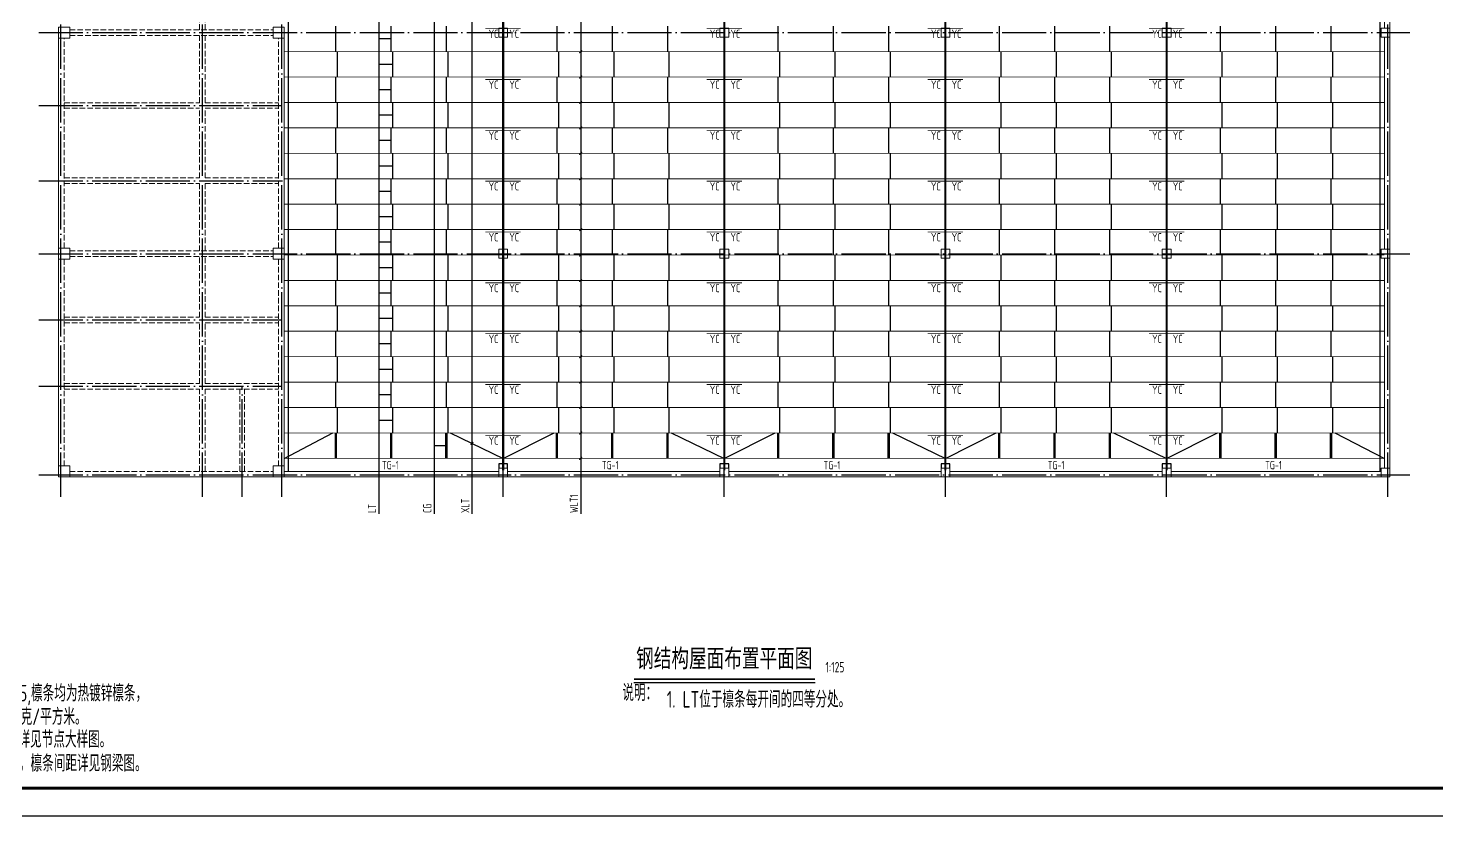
# Model space of a CAD drawing. Extents: x -2331248 to -1198620, y -977263 to -545844.
# Drawn here: x -1322402 to -1258706, y -765858 to -730225 of the extents above; entities that cross this region are included whole.
import ezdxf
from ezdxf.enums import TextEntityAlignment as Align

# ---------------------------------------------------------------- set-up
doc = ezdxf.new("R2010")
doc.units = 0
doc.header["$LTSCALE"] = 1000
doc.header["$MEASUREMENT"] = 0
for name, pattern in [('6', [8.75, 5, -1.25, 1.25, -1.25]), ('CONTINOUS', [0]), ('DASH', [0.35, 0.25, -0.1]), ('DASHED2', [9.525, 6.35, -3.175]), ('DOTE', [2.42, 2, -0.2, 0.02, -0.2]), ('线型3', [500, 300, -200])]:
    doc.linetypes.add(name, pattern=pattern)
doc.layers.get('0').update_dxf_attribs({"linetype": 'CONTINUOUS'})
for name, color, linetype in [('AXIS', 253, 'CONTINOUS'), ('DOTE', 1, 'DOTE'), ('LT', 4, 'CONTINUOUS'), ('PUB_TITLE', 4, 'CONTINUOUS'), ('TEXT', 7, 'CONTINUOUS'), ('THICK', 6, 'CONTINUOUS'), ('THIN', 7, 'CONTINUOUS'), ('YC', 6, 'DASHED2'), ('拉条', 72, 'CONTINUOUS'), ('构件', 74, 'CONTINUOUS'), ('檩条', 3, 'CONTINUOUS'), ('独立基础', 4, 'CONTINUOUS'), ('粗实线', 7, 'CONTINUOUS')]:
    doc.layers.add(name, color=color, linetype=linetype)
for name, color, linetype, lineweight in [('S_Beam', 4, 'CONTINUOUS', 18), ('S_BeamDash', 134, '线型3', 18), ('S_Cl', 2, 'CONTINUOUS', 9), ('单线钢梁', 134, 'CONTINUOUS', 18)]:
    doc.layers.add(name, color=color, linetype=linetype, lineweight=lineweight)
doc.styles.add('1', font='isocp.shx', dxfattribs={"width": 0.75, "height": 600, "bigfont": 'hztxt.shx'})
doc.styles.add('TSSD_NORM', font='Tssdeng.shx', dxfattribs={"width": 0.7, "bigfont": 'hztxt.shx'})
doc.styles.add('TSSD_REIN', font='Tssdeng.shx', dxfattribs={"width": 0.7, "bigfont": 'hztxt.shx'})

msp = doc.modelspace()

# ---------------------------------------------------------------- linework, layer by layer
at = {"layer": 'DOTE'}
for p, q in [((-1320925.9, -751427.1), (-1320925.9, -699427.1)), ((-1314525.9, -751427.1), (-1314525.9, -699427.1)), ((-1310925.9, -751427.1), (-1310925.9, -699427.1)), ((-1300925.9, -751427.1), (-1300925.9, -699427.1)), ((-1290925.9, -751427.1), (-1290925.9, -699427.1)), ((-1280925.9, -751427.1), (-1280925.9, -699427.1)), ((-1270925.9, -751427.1), (-1270925.9, -699427.1)), ((-1260925.9, -751427.1), (-1260925.9, -699427.1)), ((-1321925.9, -730427.1), (-1259925.9, -730427.1)), ((-1321925.9, -733727.1), (-1310925.9, -733727.1)), ((-1321925.9, -737127.1), (-1310925.9, -737127.1)), ((-1321925.9, -740427.1), (-1259925.9, -740427.1)), ((-1321925.9, -743427.1), (-1310925.9, -743427.1)), ((-1321925.9, -746427.1), (-1310925.9, -746427.1)), ((-1312725.9, -751427.1), (-1312725.9, -746427.1)), ((-1321925.9, -750427.1), (-1259925.9, -750427.1))]:
    msp.add_line(p, q, dxfattribs=at)
at = {"layer": 'PUB_TITLE'}
for p, q in [((-1297419.7, -701167.1), (-1297419.7, -752189)), ((-1304051.7, -701752.1), (-1304051.7, -752189)), ((-1302335.7, -701844), (-1302335.7, -752189)), ((-1306551.7, -702887.1), (-1306551.7, -752189)), ((-1306000, -730712.1), (-1306551.7, -730712.1)), ((-1305925.9, -731867.1), (-1306551.7, -731867.1)), ((-1306000, -733012.1), (-1306551.7, -733012.1)), ((-1305925.9, -734167.1), (-1306551.7, -734167.1)), ((-1306000, -735312.1), (-1306551.7, -735312.1)), ((-1305925.9, -736467.1), (-1306551.7, -736467.1)), ((-1306000, -737612.1), (-1306551.7, -737612.1)), ((-1305925.9, -738767.1), (-1306551.7, -738767.1)), ((-1306000, -739912.1), (-1306551.7, -739912.1)), ((-1305925.9, -741067.1), (-1306551.7, -741067.1)), ((-1306000, -742212.1), (-1306551.7, -742212.1)), ((-1305925.9, -743367.1), (-1306551.7, -743367.1)), ((-1306000, -744512.1), (-1306551.7, -744512.1)), ((-1305925.9, -745667.1), (-1306551.7, -745667.1)), ((-1306000, -746812.1), (-1306551.7, -746812.1)), ((-1305925.9, -747967.1), (-1306551.7, -747967.1)), ((-1303525.9, -749117.1), (-1304051.7, -749117.1))]:
    msp.add_line(p, q, dxfattribs=at)
msp.add_lwpolyline([(-1331785.4, -765858.1), (-1200410.4, -765858.1), (-1200410.4, -691608.1), (-1331785.4, -691608.1)], close=True, dxfattribs=at)
at = {"layer": 'PUB_TITLE', "const_width": 125}
msp.add_lwpolyline([(-1328660.4, -764608.1), (-1201660.4, -764608.1), (-1201660.4, -692858.1), (-1328660.4, -692858.1)], close=True, dxfattribs=at)
at = {"layer": 'S_Beam', "ltscale": 1}
for p, q in [((-1261075.9, -730227.1), (-1261075.9, -720627.1)), ((-1260825.9, -730227.1), (-1260825.9, -720627.1)), ((-1321025.9, -740177.1), (-1321025.9, -730677.1)), ((-1310825.9, -740177.1), (-1310825.9, -730677.1)), ((-1310825.9, -740177.1), (-1310825.9, -730677.1)), ((-1261075.9, -740227.1), (-1261075.9, -730627.1)), ((-1260825.9, -740227.1), (-1260825.9, -730627.1)), ((-1321025.9, -750027.1), (-1321025.9, -740677.1)), ((-1310825.9, -750027.1), (-1310825.9, -740677.1)), ((-1310825.9, -750027.1), (-1310825.9, -740677.1)), ((-1261075.9, -750127.1), (-1261075.9, -740627.1)), ((-1260825.9, -750127.1), (-1260825.9, -740627.1)), ((-1310825.9, -750277.1), (-1301125.9, -750277.1)), ((-1300725.9, -750277.1), (-1291125.9, -750277.1)), ((-1290725.9, -750277.1), (-1281125.9, -750277.1)), ((-1280725.9, -750277.1), (-1271125.9, -750277.1)), ((-1270725.9, -750277.1), (-1261225.9, -750277.1)), ((-1320525.9, -750527.1), (-1311325.9, -750527.1)), ((-1310825.9, -750527.1), (-1301125.9, -750527.1)), ((-1300725.9, -750527.1), (-1291125.9, -750527.1)), ((-1290725.9, -750527.1), (-1281125.9, -750527.1)), ((-1280725.9, -750527.1), (-1271125.9, -750527.1)), ((-1270725.9, -750527.1), (-1261225.9, -750527.1))]:
    msp.add_line(p, q, dxfattribs=at)
at = {"layer": 'S_BeamDash', "linetype": 'DASH', "ltscale": 1}
for p, q in [((-1314650.9, -730302.1), (-1314650.9, -727252.1)), ((-1314400.9, -730302.1), (-1314400.9, -727252.1)), ((-1320525.9, -730302.1), (-1311325.9, -730302.1)), ((-1320525.9, -730552.1), (-1311325.9, -730552.1)), ((-1314650.9, -733602.1), (-1314650.9, -730552.1)), ((-1314400.9, -733602.1), (-1314400.9, -730552.1)), ((-1320775.9, -740177.1), (-1320775.9, -730677.1)), ((-1311075.9, -740177.1), (-1311075.9, -730677.1)), ((-1311075.9, -740177.1), (-1311075.9, -730677.1)), ((-1320775.9, -733602.1), (-1314650.9, -733602.1)), ((-1314400.9, -733602.1), (-1311075.9, -733602.1)), ((-1320775.9, -733852.1), (-1314650.9, -733852.1)), ((-1314650.9, -737002.1), (-1314650.9, -733852.1)), ((-1314400.9, -733852.1), (-1311075.9, -733852.1)), ((-1314400.9, -737002.1), (-1314400.9, -733852.1)), ((-1320775.9, -737002.1), (-1314650.9, -737002.1)), ((-1320775.9, -737252.1), (-1314650.9, -737252.1)), ((-1314650.9, -740302.1), (-1314650.9, -737252.1)), ((-1314400.9, -737002.1), (-1311075.9, -737002.1)), ((-1314400.9, -737252.1), (-1311075.9, -737252.1)), ((-1314400.9, -740302.1), (-1314400.9, -737252.1)), ((-1320775.9, -750027.1), (-1320775.9, -740677.1)), ((-1320525.9, -740302.1), (-1311325.9, -740302.1)), ((-1320525.9, -740552.1), (-1311325.9, -740552.1)), ((-1314650.9, -743302.1), (-1314650.9, -740552.1)), ((-1314400.9, -743302.1), (-1314400.9, -740552.1)), ((-1311075.9, -750027.1), (-1311075.9, -740677.1)), ((-1311075.9, -750027.1), (-1311075.9, -740677.1)), ((-1320775.9, -743302.1), (-1314650.9, -743302.1)), ((-1314400.9, -743302.1), (-1311075.9, -743302.1)), ((-1320775.9, -743552.1), (-1314650.9, -743552.1)), ((-1314650.9, -746302.1), (-1314650.9, -743552.1)), ((-1314400.9, -746302.1), (-1314400.9, -743552.1)), ((-1314400.9, -743552.1), (-1311075.9, -743552.1)), ((-1320775.9, -746302.1), (-1314650.9, -746302.1)), ((-1314400.9, -746302.1), (-1311075.9, -746302.1)), ((-1320775.9, -746552.1), (-1314650.9, -746552.1)), ((-1314650.9, -750277.1), (-1314650.9, -746552.1)), ((-1314400.9, -746552.1), (-1311075.9, -746552.1)), ((-1314400.9, -750277.1), (-1314400.9, -746552.1)), ((-1312825.9, -750277.1), (-1312825.9, -746552.1)), ((-1312625.9, -750277.1), (-1312625.9, -746552.1)), ((-1320525.9, -750277.1), (-1311325.9, -750277.1))]:
    msp.add_line(p, q, dxfattribs=at)
at = {"layer": 'S_Cl', "ltscale": 1}
for points in [[(-1320525.9, -730677.1), (-1320525.9, -730177.1), (-1321025.9, -730177.1), (-1321025.9, -730677.1)], [(-1310825.9, -730677.1), (-1310825.9, -730177.1), (-1311325.9, -730177.1), (-1311325.9, -730677.1)], [(-1300725.9, -730627.1), (-1300725.9, -730227.1), (-1301125.9, -730227.1), (-1301125.9, -730627.1)], [(-1290725.9, -730627.1), (-1290725.9, -730227.1), (-1291125.9, -730227.1), (-1291125.9, -730627.1)], [(-1280725.9, -730627.1), (-1280725.9, -730227.1), (-1281125.9, -730227.1), (-1281125.9, -730627.1)], [(-1270725.9, -730627.1), (-1270725.9, -730227.1), (-1271125.9, -730227.1), (-1271125.9, -730627.1)], [(-1260825.9, -730627.1), (-1260825.9, -730227.1), (-1261225.9, -730227.1), (-1261225.9, -730627.1)], [(-1320525.9, -740677.1), (-1320525.9, -740177.1), (-1321025.9, -740177.1), (-1321025.9, -740677.1)], [(-1310825.9, -740677.1), (-1310825.9, -740177.1), (-1311325.9, -740177.1), (-1311325.9, -740677.1)], [(-1300725.9, -740627.1), (-1300725.9, -740227.1), (-1301125.9, -740227.1), (-1301125.9, -740627.1)], [(-1290725.9, -740627.1), (-1290725.9, -740227.1), (-1291125.9, -740227.1), (-1291125.9, -740627.1)], [(-1280725.9, -740627.1), (-1280725.9, -740227.1), (-1281125.9, -740227.1), (-1281125.9, -740627.1)], [(-1270725.9, -740627.1), (-1270725.9, -740227.1), (-1271125.9, -740227.1), (-1271125.9, -740627.1)], [(-1260825.9, -740627.1), (-1260825.9, -740227.1), (-1261225.9, -740227.1), (-1261225.9, -740627.1)], [(-1320525.9, -750527.1), (-1320525.9, -750027.1), (-1321025.9, -750027.1), (-1321025.9, -750527.1)], [(-1310825.9, -750527.1), (-1310825.9, -750027.1), (-1311325.9, -750027.1), (-1311325.9, -750527.1)], [(-1300725.9, -750527.1), (-1300725.9, -750127.1), (-1301125.9, -750127.1), (-1301125.9, -750527.1)], [(-1290725.9, -750527.1), (-1290725.9, -750127.1), (-1291125.9, -750127.1), (-1291125.9, -750527.1)], [(-1280725.9, -750527.1), (-1280725.9, -750127.1), (-1281125.9, -750127.1), (-1281125.9, -750527.1)], [(-1270725.9, -750527.1), (-1270725.9, -750127.1), (-1271125.9, -750127.1), (-1271125.9, -750527.1)], [(-1260825.9, -750527.1), (-1260825.9, -750127.1), (-1261225.9, -750127.1), (-1261225.9, -750527.1)]]:
    msp.add_lwpolyline(points, close=True, dxfattribs=at)
at = {"layer": 'THICK', "const_width": 78.1}
msp.add_lwpolyline([(-1295011.5, -759672.9), (-1286817.6, -759672.9)], dxfattribs=at)
at = {"layer": 'THIN'}
msp.add_lwpolyline([(-1295011.5, -759829.2), (-1286817.6, -759829.2)], dxfattribs=at)
at = {"layer": 'YC', "ltscale": 0.05, "const_width": 35}
for points in [[(-1300925.9, -730247.7), (-1301725.9, -730247.7)], [(-1300125.9, -730247.7), (-1300925.9, -730247.7)], [(-1290925.9, -730247.7), (-1291725.9, -730247.7)], [(-1290125.9, -730247.7), (-1290925.9, -730247.7)], [(-1280925.9, -730247.7), (-1281725.9, -730247.7)], [(-1280125.9, -730247.7), (-1280925.9, -730247.7)], [(-1270925.9, -730247.7), (-1271725.9, -730247.7)], [(-1270125.9, -730247.7), (-1270925.9, -730247.7)], [(-1300925.9, -732547.7), (-1301725.9, -732547.7)], [(-1300125.9, -732547.7), (-1300925.9, -732547.7)], [(-1290925.9, -732547.7), (-1291725.9, -732547.7)], [(-1290125.9, -732547.7), (-1290925.9, -732547.7)], [(-1280925.9, -732547.7), (-1281725.9, -732547.7)], [(-1280125.9, -732547.7), (-1280925.9, -732547.7)], [(-1270925.9, -732547.7), (-1271725.9, -732547.7)], [(-1270125.9, -732547.7), (-1270925.9, -732547.7)], [(-1300925.9, -734847.7), (-1301725.9, -734847.7)], [(-1300125.9, -734847.7), (-1300925.9, -734847.7)], [(-1290925.9, -734847.7), (-1291725.9, -734847.7)], [(-1290125.9, -734847.7), (-1290925.9, -734847.7)], [(-1280925.9, -734847.7), (-1281725.9, -734847.7)], [(-1280125.9, -734847.7), (-1280925.9, -734847.7)], [(-1270925.9, -734847.7), (-1271725.9, -734847.7)], [(-1270125.9, -734847.7), (-1270925.9, -734847.7)], [(-1300925.9, -737147.7), (-1301725.9, -737147.7)], [(-1300125.9, -737147.7), (-1300925.9, -737147.7)], [(-1290925.9, -737147.7), (-1291725.9, -737147.7)], [(-1290125.9, -737147.7), (-1290925.9, -737147.7)], [(-1280925.9, -737147.7), (-1281725.9, -737147.7)], [(-1280125.9, -737147.7), (-1280925.9, -737147.7)], [(-1270925.9, -737147.7), (-1271725.9, -737147.7)], [(-1270125.9, -737147.7), (-1270925.9, -737147.7)], [(-1300925.9, -739447.7), (-1301725.9, -739447.7)], [(-1300125.9, -739447.7), (-1300925.9, -739447.7)], [(-1290925.9, -739447.7), (-1291725.9, -739447.7)], [(-1290125.9, -739447.7), (-1290925.9, -739447.7)], [(-1280925.9, -739447.7), (-1281725.9, -739447.7)], [(-1280125.9, -739447.7), (-1280925.9, -739447.7)], [(-1270925.9, -739447.7), (-1271725.9, -739447.7)], [(-1270125.9, -739447.7), (-1270925.9, -739447.7)], [(-1300925.9, -741747.7), (-1301725.9, -741747.7)], [(-1300125.9, -741747.7), (-1300925.9, -741747.7)], [(-1290925.9, -741747.7), (-1291725.9, -741747.7)], [(-1290125.9, -741747.7), (-1290925.9, -741747.7)], [(-1280925.9, -741747.7), (-1281725.9, -741747.7)], [(-1280125.9, -741747.7), (-1280925.9, -741747.7)], [(-1270925.9, -741747.7), (-1271725.9, -741747.7)], [(-1270125.9, -741747.7), (-1270925.9, -741747.7)], [(-1300925.9, -744047.7), (-1301725.9, -744047.7)], [(-1300125.9, -744047.7), (-1300925.9, -744047.7)], [(-1290925.9, -744047.7), (-1291725.9, -744047.7)], [(-1290125.9, -744047.7), (-1290925.9, -744047.7)], [(-1280925.9, -744047.7), (-1281725.9, -744047.7)], [(-1280125.9, -744047.7), (-1280925.9, -744047.7)], [(-1270925.9, -744047.7), (-1271725.9, -744047.7)], [(-1270125.9, -744047.7), (-1270925.9, -744047.7)], [(-1300925.9, -746347.7), (-1301725.9, -746347.7)], [(-1300125.9, -746347.7), (-1300925.9, -746347.7)], [(-1290925.9, -746347.7), (-1291725.9, -746347.7)], [(-1290125.9, -746347.7), (-1290925.9, -746347.7)], [(-1280925.9, -746347.7), (-1281725.9, -746347.7)], [(-1280125.9, -746347.7), (-1280925.9, -746347.7)], [(-1270925.9, -746347.7), (-1271725.9, -746347.7)], [(-1270125.9, -746347.7), (-1270925.9, -746347.7)], [(-1300925.9, -748647.7), (-1301725.9, -748647.7)], [(-1300125.9, -748647.7), (-1300925.9, -748647.7)], [(-1290925.9, -748647.7), (-1291725.9, -748647.7)], [(-1290125.9, -748647.7), (-1290925.9, -748647.7)], [(-1280925.9, -748647.7), (-1281725.9, -748647.7)], [(-1280125.9, -748647.7), (-1280925.9, -748647.7)], [(-1270925.9, -748647.7), (-1271725.9, -748647.7)], [(-1270125.9, -748647.7), (-1270925.9, -748647.7)]]:
    msp.add_lwpolyline(points, dxfattribs=at)
at = {"layer": '单线钢梁', "linetype": '6', "ltscale": 0.25, "const_width": 95}
for points in [[(-1300925.9, -750227.1), (-1300925.9, -700627.1)], [(-1290925.9, -750227.1), (-1290925.9, -700627.1)], [(-1280925.9, -750227.1), (-1280925.9, -700627.1)], [(-1270925.9, -750227.1), (-1270925.9, -700627.1)]]:
    msp.add_lwpolyline(points, dxfattribs=at)
at = {"layer": '拉条'}
for p, q in [((-1308500, -730137.1), (-1308500, -731287.1)), ((-1306000, -730137.1), (-1306000, -731287.1)), ((-1303500, -730137.1), (-1303500, -731287.1)), ((-1298500, -730137.1), (-1298500, -731287.1)), ((-1296000, -730137.1), (-1296000, -731287.1)), ((-1293500, -730137.1), (-1293500, -731287.1)), ((-1288500, -730137.1), (-1288500, -731287.1)), ((-1286000, -730137.1), (-1286000, -731287.1)), ((-1283500, -730137.1), (-1283500, -731287.1)), ((-1278500, -730137.1), (-1278500, -731287.1)), ((-1276000, -730137.1), (-1276000, -731287.1)), ((-1273500, -730137.1), (-1273500, -731287.1)), ((-1268500, -730137.1), (-1268500, -731287.1)), ((-1266000, -730137.1), (-1266000, -731287.1)), ((-1263500, -730137.1), (-1263500, -731287.1)), ((-1308425.9, -731287.1), (-1308425.9, -732437.1)), ((-1305925.9, -731287.1), (-1305925.9, -732437.1)), ((-1303425.9, -731287.1), (-1303425.9, -732437.1)), ((-1298425.9, -731287.1), (-1298425.9, -732437.1)), ((-1295925.9, -731287.1), (-1295925.9, -732437.1)), ((-1293425.9, -731287.1), (-1293425.9, -732437.1)), ((-1288425.9, -731287.1), (-1288425.9, -732437.1)), ((-1285925.9, -731287.1), (-1285925.9, -732437.1)), ((-1283425.9, -731287.1), (-1283425.9, -732437.1)), ((-1278425.9, -731287.1), (-1278425.9, -732437.1)), ((-1275925.9, -731287.1), (-1275925.9, -732437.1)), ((-1273425.9, -731287.1), (-1273425.9, -732437.1)), ((-1268425.9, -731287.1), (-1268425.9, -732437.1)), ((-1265925.9, -731287.1), (-1265925.9, -732437.1)), ((-1263425.9, -731287.1), (-1263425.9, -732437.1)), ((-1308500, -732437.1), (-1308500, -733587.1)), ((-1306000, -732437.1), (-1306000, -733587.1)), ((-1303500, -732437.1), (-1303500, -733587.1)), ((-1298500, -732437.1), (-1298500, -733587.1)), ((-1296000, -732437.1), (-1296000, -733587.1)), ((-1293500, -732437.1), (-1293500, -733587.1)), ((-1288500, -732437.1), (-1288500, -733587.1)), ((-1286000, -732437.1), (-1286000, -733587.1)), ((-1283500, -732437.1), (-1283500, -733587.1)), ((-1278500, -732437.1), (-1278500, -733587.1)), ((-1276000, -732437.1), (-1276000, -733587.1)), ((-1273500, -732437.1), (-1273500, -733587.1)), ((-1268500, -732437.1), (-1268500, -733587.1)), ((-1266000, -732437.1), (-1266000, -733587.1)), ((-1263500, -732437.1), (-1263500, -733587.1)), ((-1308425.9, -733587.1), (-1308425.9, -734737.1)), ((-1305925.9, -733587.1), (-1305925.9, -734737.1)), ((-1303425.9, -733587.1), (-1303425.9, -734737.1)), ((-1298425.9, -733587.1), (-1298425.9, -734737.1)), ((-1295925.9, -733587.1), (-1295925.9, -734737.1)), ((-1293425.9, -733587.1), (-1293425.9, -734737.1)), ((-1288425.9, -733587.1), (-1288425.9, -734737.1)), ((-1285925.9, -733587.1), (-1285925.9, -734737.1)), ((-1283425.9, -733587.1), (-1283425.9, -734737.1)), ((-1278425.9, -733587.1), (-1278425.9, -734737.1)), ((-1275925.9, -733587.1), (-1275925.9, -734737.1)), ((-1273425.9, -733587.1), (-1273425.9, -734737.1)), ((-1268425.9, -733587.1), (-1268425.9, -734737.1)), ((-1265925.9, -733587.1), (-1265925.9, -734737.1)), ((-1263425.9, -733587.1), (-1263425.9, -734737.1)), ((-1308500, -734737.1), (-1308500, -735887.1)), ((-1306000, -734737.1), (-1306000, -735887.1)), ((-1303500, -734737.1), (-1303500, -735887.1)), ((-1298500, -734737.1), (-1298500, -735887.1)), ((-1296000, -734737.1), (-1296000, -735887.1)), ((-1293500, -734737.1), (-1293500, -735887.1)), ((-1288500, -734737.1), (-1288500, -735887.1)), ((-1286000, -734737.1), (-1286000, -735887.1)), ((-1283500, -734737.1), (-1283500, -735887.1)), ((-1278500, -734737.1), (-1278500, -735887.1)), ((-1276000, -734737.1), (-1276000, -735887.1)), ((-1273500, -734737.1), (-1273500, -735887.1)), ((-1268500, -734737.1), (-1268500, -735887.1)), ((-1266000, -734737.1), (-1266000, -735887.1)), ((-1263500, -734737.1), (-1263500, -735887.1)), ((-1308425.9, -735887.1), (-1308425.9, -737037.1)), ((-1305925.9, -735887.1), (-1305925.9, -737037.1)), ((-1303425.9, -735887.1), (-1303425.9, -737037.1)), ((-1298425.9, -735887.1), (-1298425.9, -737037.1)), ((-1295925.9, -735887.1), (-1295925.9, -737037.1)), ((-1293425.9, -735887.1), (-1293425.9, -737037.1)), ((-1288425.9, -735887.1), (-1288425.9, -737037.1)), ((-1285925.9, -735887.1), (-1285925.9, -737037.1)), ((-1283425.9, -735887.1), (-1283425.9, -737037.1)), ((-1278425.9, -735887.1), (-1278425.9, -737037.1)), ((-1275925.9, -735887.1), (-1275925.9, -737037.1)), ((-1273425.9, -735887.1), (-1273425.9, -737037.1)), ((-1268425.9, -735887.1), (-1268425.9, -737037.1)), ((-1265925.9, -735887.1), (-1265925.9, -737037.1)), ((-1263425.9, -735887.1), (-1263425.9, -737037.1)), ((-1308500, -737037.1), (-1308500, -738187.1)), ((-1306000, -737037.1), (-1306000, -738187.1)), ((-1303500, -737037.1), (-1303500, -738187.1)), ((-1298500, -737037.1), (-1298500, -738187.1)), ((-1296000, -737037.1), (-1296000, -738187.1)), ((-1293500, -737037.1), (-1293500, -738187.1)), ((-1288500, -737037.1), (-1288500, -738187.1)), ((-1286000, -737037.1), (-1286000, -738187.1)), ((-1283500, -737037.1), (-1283500, -738187.1)), ((-1278500, -737037.1), (-1278500, -738187.1)), ((-1276000, -737037.1), (-1276000, -738187.1)), ((-1273500, -737037.1), (-1273500, -738187.1)), ((-1268500, -737037.1), (-1268500, -738187.1)), ((-1266000, -737037.1), (-1266000, -738187.1)), ((-1263500, -737037.1), (-1263500, -738187.1)), ((-1308425.9, -738187.1), (-1308425.9, -739337.1)), ((-1305925.9, -738187.1), (-1305925.9, -739337.1)), ((-1303425.9, -738187.1), (-1303425.9, -739337.1)), ((-1298425.9, -738187.1), (-1298425.9, -739337.1)), ((-1295925.9, -738187.1), (-1295925.9, -739337.1)), ((-1293425.9, -738187.1), (-1293425.9, -739337.1)), ((-1288425.9, -738187.1), (-1288425.9, -739337.1)), ((-1285925.9, -738187.1), (-1285925.9, -739337.1)), ((-1283425.9, -738187.1), (-1283425.9, -739337.1)), ((-1278425.9, -738187.1), (-1278425.9, -739337.1)), ((-1275925.9, -738187.1), (-1275925.9, -739337.1)), ((-1273425.9, -738187.1), (-1273425.9, -739337.1)), ((-1268425.9, -738187.1), (-1268425.9, -739337.1)), ((-1265925.9, -738187.1), (-1265925.9, -739337.1)), ((-1263425.9, -738187.1), (-1263425.9, -739337.1)), ((-1308500, -739337.1), (-1308500, -740487.1)), ((-1306000, -739337.1), (-1306000, -740487.1)), ((-1303500, -739337.1), (-1303500, -740487.1)), ((-1298500, -739337.1), (-1298500, -740487.1)), ((-1296000, -739337.1), (-1296000, -740487.1)), ((-1293500, -739337.1), (-1293500, -740487.1)), ((-1288500, -739337.1), (-1288500, -740487.1)), ((-1286000, -739337.1), (-1286000, -740487.1)), ((-1283500, -739337.1), (-1283500, -740487.1)), ((-1278500, -739337.1), (-1278500, -740487.1)), ((-1276000, -739337.1), (-1276000, -740487.1)), ((-1273500, -739337.1), (-1273500, -740487.1)), ((-1268500, -739337.1), (-1268500, -740487.1)), ((-1266000, -739337.1), (-1266000, -740487.1)), ((-1263500, -739337.1), (-1263500, -740487.1)), ((-1308425.9, -740487.1), (-1308425.9, -741637.1)), ((-1305925.9, -740487.1), (-1305925.9, -741637.1)), ((-1303425.9, -740487.1), (-1303425.9, -741637.1)), ((-1298425.9, -740487.1), (-1298425.9, -741637.1)), ((-1295925.9, -740487.1), (-1295925.9, -741637.1)), ((-1293425.9, -740487.1), (-1293425.9, -741637.1)), ((-1288425.9, -740487.1), (-1288425.9, -741637.1)), ((-1285925.9, -740487.1), (-1285925.9, -741637.1)), ((-1283425.9, -740487.1), (-1283425.9, -741637.1)), ((-1278425.9, -740487.1), (-1278425.9, -741637.1)), ((-1275925.9, -740487.1), (-1275925.9, -741637.1)), ((-1273425.9, -740487.1), (-1273425.9, -741637.1)), ((-1268425.9, -740487.1), (-1268425.9, -741637.1)), ((-1265925.9, -740487.1), (-1265925.9, -741637.1)), ((-1263425.9, -740487.1), (-1263425.9, -741637.1)), ((-1308500, -741637.1), (-1308500, -742787.1)), ((-1306000, -741637.1), (-1306000, -742787.1)), ((-1303500, -741637.1), (-1303500, -742787.1)), ((-1298500, -741637.1), (-1298500, -742787.1)), ((-1296000, -741637.1), (-1296000, -742787.1)), ((-1293500, -741637.1), (-1293500, -742787.1)), ((-1288500, -741637.1), (-1288500, -742787.1)), ((-1286000, -741637.1), (-1286000, -742787.1)), ((-1283500, -741637.1), (-1283500, -742787.1)), ((-1278500, -741637.1), (-1278500, -742787.1)), ((-1276000, -741637.1), (-1276000, -742787.1)), ((-1273500, -741637.1), (-1273500, -742787.1)), ((-1268500, -741637.1), (-1268500, -742787.1)), ((-1266000, -741637.1), (-1266000, -742787.1)), ((-1263500, -741637.1), (-1263500, -742787.1)), ((-1308425.9, -742787.1), (-1308425.9, -743937.1)), ((-1305925.9, -742787.1), (-1305925.9, -743937.1)), ((-1303425.9, -742787.1), (-1303425.9, -743937.1)), ((-1298425.9, -742787.1), (-1298425.9, -743937.1)), ((-1295925.9, -742787.1), (-1295925.9, -743937.1)), ((-1293425.9, -742787.1), (-1293425.9, -743937.1)), ((-1288425.9, -742787.1), (-1288425.9, -743937.1)), ((-1285925.9, -742787.1), (-1285925.9, -743937.1)), ((-1283425.9, -742787.1), (-1283425.9, -743937.1)), ((-1278425.9, -742787.1), (-1278425.9, -743937.1)), ((-1275925.9, -742787.1), (-1275925.9, -743937.1)), ((-1273425.9, -742787.1), (-1273425.9, -743937.1)), ((-1268425.9, -742787.1), (-1268425.9, -743937.1)), ((-1265925.9, -742787.1), (-1265925.9, -743937.1)), ((-1263425.9, -742787.1), (-1263425.9, -743937.1)), ((-1308500, -743937.1), (-1308500, -745087.1)), ((-1306000, -743937.1), (-1306000, -745087.1)), ((-1303500, -743937.1), (-1303500, -745087.1)), ((-1298500, -743937.1), (-1298500, -745087.1)), ((-1296000, -743937.1), (-1296000, -745087.1)), ((-1293500, -743937.1), (-1293500, -745087.1)), ((-1288500, -743937.1), (-1288500, -745087.1)), ((-1286000, -743937.1), (-1286000, -745087.1)), ((-1283500, -743937.1), (-1283500, -745087.1)), ((-1278500, -743937.1), (-1278500, -745087.1)), ((-1276000, -743937.1), (-1276000, -745087.1)), ((-1273500, -743937.1), (-1273500, -745087.1)), ((-1268500, -743937.1), (-1268500, -745087.1)), ((-1266000, -743937.1), (-1266000, -745087.1)), ((-1263500, -743937.1), (-1263500, -745087.1)), ((-1308425.9, -745087.1), (-1308425.9, -746237.1)), ((-1305925.9, -745087.1), (-1305925.9, -746237.1)), ((-1303425.9, -745087.1), (-1303425.9, -746237.1)), ((-1298425.9, -745087.1), (-1298425.9, -746237.1)), ((-1295925.9, -745087.1), (-1295925.9, -746237.1)), ((-1293425.9, -745087.1), (-1293425.9, -746237.1)), ((-1288425.9, -745087.1), (-1288425.9, -746237.1)), ((-1285925.9, -745087.1), (-1285925.9, -746237.1)), ((-1283425.9, -745087.1), (-1283425.9, -746237.1)), ((-1278425.9, -745087.1), (-1278425.9, -746237.1)), ((-1275925.9, -745087.1), (-1275925.9, -746237.1)), ((-1273425.9, -745087.1), (-1273425.9, -746237.1)), ((-1268425.9, -745087.1), (-1268425.9, -746237.1)), ((-1265925.9, -745087.1), (-1265925.9, -746237.1)), ((-1263425.9, -745087.1), (-1263425.9, -746237.1)), ((-1308500, -746237.1), (-1308500, -747387.1)), ((-1306000, -746237.1), (-1306000, -747387.1)), ((-1303500, -746237.1), (-1303500, -747387.1)), ((-1298500, -746237.1), (-1298500, -747387.1)), ((-1296000, -746237.1), (-1296000, -747387.1)), ((-1293500, -746237.1), (-1293500, -747387.1)), ((-1288500, -746237.1), (-1288500, -747387.1)), ((-1286000, -746237.1), (-1286000, -747387.1)), ((-1283500, -746237.1), (-1283500, -747387.1)), ((-1278500, -746237.1), (-1278500, -747387.1)), ((-1276000, -746237.1), (-1276000, -747387.1)), ((-1273500, -746237.1), (-1273500, -747387.1)), ((-1268500, -746237.1), (-1268500, -747387.1)), ((-1266000, -746237.1), (-1266000, -747387.1)), ((-1263500, -746237.1), (-1263500, -747387.1)), ((-1308425.9, -747387.1), (-1308425.9, -748537.1)), ((-1305925.9, -747387.1), (-1305925.9, -748537.1)), ((-1303425.9, -747387.1), (-1303425.9, -748537.1)), ((-1298425.9, -747387.1), (-1298425.9, -748537.1)), ((-1295925.9, -747387.1), (-1295925.9, -748537.1)), ((-1293425.9, -747387.1), (-1293425.9, -748537.1)), ((-1288425.9, -747387.1), (-1288425.9, -748537.1)), ((-1285925.9, -747387.1), (-1285925.9, -748537.1)), ((-1283425.9, -747387.1), (-1283425.9, -748537.1)), ((-1278425.9, -747387.1), (-1278425.9, -748537.1)), ((-1275925.9, -747387.1), (-1275925.9, -748537.1)), ((-1273425.9, -747387.1), (-1273425.9, -748537.1)), ((-1268425.9, -747387.1), (-1268425.9, -748537.1)), ((-1265925.9, -747387.1), (-1265925.9, -748537.1)), ((-1263425.9, -747387.1), (-1263425.9, -748537.1)), ((-1310825.9, -749687.1), (-1308624.4, -748537.1)), ((-1308525.9, -748537.1), (-1308525.9, -749687.1)), ((-1308475.9, -748537.1), (-1308475.9, -749687.1)), ((-1306025.9, -748537.1), (-1306025.9, -749687.1)), ((-1305975.9, -748537.1), (-1305975.9, -749687.1)), ((-1303525.9, -748537.1), (-1303525.9, -749687.1)), ((-1303475.9, -748537.1), (-1303475.9, -749687.1)), ((-1303321.1, -748537.1), (-1300925.9, -749687.1)), ((-1300925.9, -749687.1), (-1298624.4, -748537.1)), ((-1298525.9, -748537.1), (-1298525.9, -749687.1)), ((-1298475.9, -748537.1), (-1298475.9, -749687.1)), ((-1296025.9, -748537.1), (-1296025.9, -749687.1)), ((-1295975.9, -748537.1), (-1295975.9, -749687.1)), ((-1293525.9, -748537.1), (-1293525.9, -749687.1)), ((-1293475.9, -748537.1), (-1293475.9, -749687.1)), ((-1293321.1, -748537.1), (-1290925.9, -749687.1)), ((-1290925.9, -749687.1), (-1288624.4, -748537.1)), ((-1288525.9, -748537.1), (-1288525.9, -749687.1)), ((-1288475.9, -748537.1), (-1288475.9, -749687.1)), ((-1286025.9, -748537.1), (-1286025.9, -749687.1)), ((-1285975.9, -748537.1), (-1285975.9, -749687.1)), ((-1283525.9, -748537.1), (-1283525.9, -749687.1)), ((-1283475.9, -748537.1), (-1283475.9, -749687.1)), ((-1283321.1, -748537.1), (-1280925.9, -749687.1)), ((-1280925.9, -749687.1), (-1278624.4, -748537.1)), ((-1278525.9, -748537.1), (-1278525.9, -749687.1)), ((-1278475.9, -748537.1), (-1278475.9, -749687.1)), ((-1276025.9, -748537.1), (-1276025.9, -749687.1)), ((-1275975.9, -748537.1), (-1275975.9, -749687.1)), ((-1273525.9, -748537.1), (-1273525.9, -749687.1)), ((-1273475.9, -748537.1), (-1273475.9, -749687.1)), ((-1273321.1, -748537.1), (-1270925.9, -749687.1)), ((-1270925.9, -749687.1), (-1268624.4, -748537.1)), ((-1268525.9, -748537.1), (-1268525.9, -749687.1)), ((-1268475.9, -748537.1), (-1268475.9, -749687.1)), ((-1266025.9, -748537.1), (-1266025.9, -749687.1)), ((-1265975.9, -748537.1), (-1265975.9, -749687.1)), ((-1263525.9, -748537.1), (-1263525.9, -749687.1)), ((-1263475.9, -748537.1), (-1263475.9, -749687.1)), ((-1263321.1, -748537.1), (-1261075.9, -749687.1))]:
    msp.add_line(p, q, dxfattribs=at)
at = {"layer": '构件'}
for p, q in [((-1310625.9, -750277.1), (-1310625.9, -700577.1)), ((-1261275.9, -700577.1), (-1261275.9, -750277.1))]:
    msp.add_line(p, q, dxfattribs=at)
for points in [[(-1300725.9, -750127.1), (-1300725.9, -749927.1), (-1301125.9, -749927.1), (-1301125.9, -750127.1)], [(-1290725.9, -750127.1), (-1290725.9, -749927.1), (-1291125.9, -749927.1), (-1291125.9, -750127.1)], [(-1280725.9, -750127.1), (-1280725.9, -749927.1), (-1281125.9, -749927.1), (-1281125.9, -750127.1)], [(-1270725.9, -750127.1), (-1270725.9, -749927.1), (-1271125.9, -749927.1), (-1271125.9, -750127.1)]]:
    msp.add_lwpolyline(points, dxfattribs=at)
at = {"layer": '檩条', "linetype": 'DOTE', "const_width": 40}
for points in [[(-1310825.9, -731287.1), (-1261075.9, -731287.1)], [(-1310825.9, -732437.1), (-1261075.9, -732437.1)], [(-1310825.9, -733587.1), (-1261075.9, -733587.1)], [(-1310825.9, -734737.1), (-1261075.9, -734737.1)], [(-1310825.9, -735887.1), (-1261075.9, -735887.1)], [(-1310825.9, -737037.1), (-1261075.9, -737037.1)], [(-1310825.9, -738187.1), (-1261075.9, -738187.1)], [(-1310825.9, -739337.1), (-1261075.9, -739337.1)], [(-1310825.9, -740487.1), (-1261075.9, -740487.1)], [(-1310825.9, -741637.1), (-1261075.9, -741637.1)], [(-1310825.9, -742787.1), (-1261075.9, -742787.1)], [(-1310825.9, -743937.1), (-1261075.9, -743937.1)], [(-1310825.9, -745087.1), (-1261075.9, -745087.1)], [(-1310825.9, -746237.1), (-1261075.9, -746237.1)], [(-1310825.9, -747387.1), (-1261075.9, -747387.1)], [(-1310825.9, -748537.1), (-1261075.9, -748537.1)], [(-1310825.9, -749687.1), (-1261075.9, -749687.1)]]:
    msp.add_lwpolyline(points, dxfattribs=at)
at = {"layer": '粗实线', "color": 7, "const_width": 50}
for points in [[(-1297358.1, -731225.5), (-1297481.3, -731348.7)], [(-1297358.1, -732375.5), (-1297481.3, -732498.7)], [(-1297358.1, -733525.5), (-1297481.3, -733648.7)], [(-1297358.1, -734675.5), (-1297481.3, -734798.7)], [(-1297358.1, -735825.5), (-1297481.3, -735948.7)], [(-1297358.1, -736975.5), (-1297481.3, -737098.7)], [(-1297358.1, -738125.5), (-1297481.3, -738248.7)], [(-1297358.1, -739275.5), (-1297481.3, -739398.7)], [(-1297358.1, -740425.5), (-1297481.3, -740548.7)], [(-1297358.1, -741575.5), (-1297481.3, -741698.7)], [(-1297358.1, -742725.5), (-1297481.3, -742848.7)], [(-1297358.1, -743875.5), (-1297481.3, -743998.7)], [(-1297358.1, -745025.5), (-1297481.3, -745148.7)], [(-1297358.1, -746175.5), (-1297481.3, -746298.7)], [(-1297358.1, -747325.5), (-1297481.3, -747448.7)], [(-1302274.1, -748948.7), (-1302397.3, -749071.9)], [(-1297358.1, -748475.5), (-1297481.3, -748598.7)], [(-1297358.1, -749625.5), (-1297481.3, -749748.7)]]:
    msp.add_lwpolyline(points, dxfattribs=at)

# ---------------------------------------------------------------- texts
at = {"style": 'TSSD_REIN', "width": 0.7}
msp.add_text('说明：', height=750, dxfattribs=at).set_placement((-1293960.3, -760885.9, -12.9), align=Align.BOTTOM_RIGHT)
msp.add_text('1. LT位于檩条每开间的四等分处。', height=750, dxfattribs=at).set_placement((-1293527.3, -760963, -12.9))
at = {"layer": 'AXIS', "style": 'TSSD_REIN', "width": 0.7}
for s, p in [('1、檩条材质均为Q345,檩条均为热镀锌檩条，', (-1327899.6, -760683.4)), ('镀锌量不小于275克/平方米。', (-1326951.5, -761748.6)), ('2、屋面檩条搭接长度详见节点大样图。', (-1327907, -762774.3)), ('3、有GXG处YC取消，檩条间距详见钢梁图。', (-1327907, -763857.2))]:
    msp.add_text(s, height=750, dxfattribs=at).set_placement(p)
at = {"layer": 'LT', "style": '1', "width": 0.75}
for p in [(-1301579.7, -730669.3), (-1300644.6, -730669.3), (-1291579.7, -730669.3), (-1290644.6, -730669.3), (-1281579.7, -730669.3), (-1280644.6, -730669.3), (-1271579.7, -730669.3), (-1270644.6, -730669.3), (-1301579.7, -732969.3), (-1300644.6, -732969.3), (-1291579.7, -732969.3), (-1290644.6, -732969.3), (-1281579.7, -732969.3), (-1280644.6, -732969.3), (-1271579.7, -732969.3), (-1270644.6, -732969.3), (-1301579.7, -735269.3), (-1300644.6, -735269.3), (-1291579.7, -735269.3), (-1290644.6, -735269.3), (-1281579.7, -735269.3), (-1280644.6, -735269.3), (-1271579.7, -735269.3), (-1270644.6, -735269.3), (-1301579.7, -737569.3), (-1300644.6, -737569.3), (-1291579.7, -737569.3), (-1290644.6, -737569.3), (-1281579.7, -737569.3), (-1280644.6, -737569.3), (-1271579.7, -737569.3), (-1270644.6, -737569.3), (-1301579.7, -739869.3), (-1300644.6, -739869.3), (-1291579.7, -739869.3), (-1290644.6, -739869.3), (-1281579.7, -739869.3), (-1280644.6, -739869.3), (-1271579.7, -739869.3), (-1270644.6, -739869.3), (-1301579.7, -742169.3), (-1300644.6, -742169.3), (-1291579.7, -742169.3), (-1290644.6, -742169.3), (-1281579.7, -742169.3), (-1280644.6, -742169.3), (-1271579.7, -742169.3), (-1270644.6, -742169.3), (-1301579.7, -744469.3), (-1300644.6, -744469.3), (-1291579.7, -744469.3), (-1290644.6, -744469.3), (-1281579.7, -744469.3), (-1280644.6, -744469.3), (-1271579.7, -744469.3), (-1270644.6, -744469.3), (-1301579.7, -746769.3), (-1300644.6, -746769.3), (-1291579.7, -746769.3), (-1290644.6, -746769.3), (-1281579.7, -746769.3), (-1280644.6, -746769.3), (-1271579.7, -746769.3), (-1270644.6, -746769.3), (-1301579.7, -749069.3), (-1300644.6, -749069.3), (-1291579.7, -749069.3), (-1290644.6, -749069.3), (-1281579.7, -749069.3), (-1280644.6, -749069.3), (-1271579.7, -749069.3), (-1270644.6, -749069.3)]:
    msp.add_text('YC', height=375, dxfattribs=at).set_placement(p)
at = {"layer": 'LT', "style": 'TSSD_REIN', "width": 0.7}
for s, p in [('XLT', (-1302451, -752156.7)), ('WLT1', (-1297535, -752156.7)), ('LT', (-1306667, -752156.7)), ('CG', (-1304167, -752156.7))]:
    msp.add_text(s, height=375, rotation=90, dxfattribs=at).set_placement(p)
at = {"layer": 'TEXT', "style": 'TSSD_NORM'}
for s, height, width, p in [('钢结构屋面布置平面图', 937.5, 0.85, (-1294911.4, -759507.6)), ('1:125', 468.75, 0.7, (-1286348.9, -759507.6))]:
    msp.add_text(s, height=height, dxfattribs=dict(at, width=width)).set_placement(p, align=Align.BOTTOM_LEFT)
at = {"layer": '独立基础', "style": 'TSSD_REIN', "width": 0.7}
for p in [(-1305649.3, -750181.1), (-1295706.1, -750181.1), (-1285680.1, -750181.1), (-1275545.1, -750181.1), (-1265715.1, -750181.1)]:
    msp.add_text('TG-1', height=375, dxfattribs=at).set_placement(p, align=Align.RIGHT)

doc.saveas('drawing.dxf')
